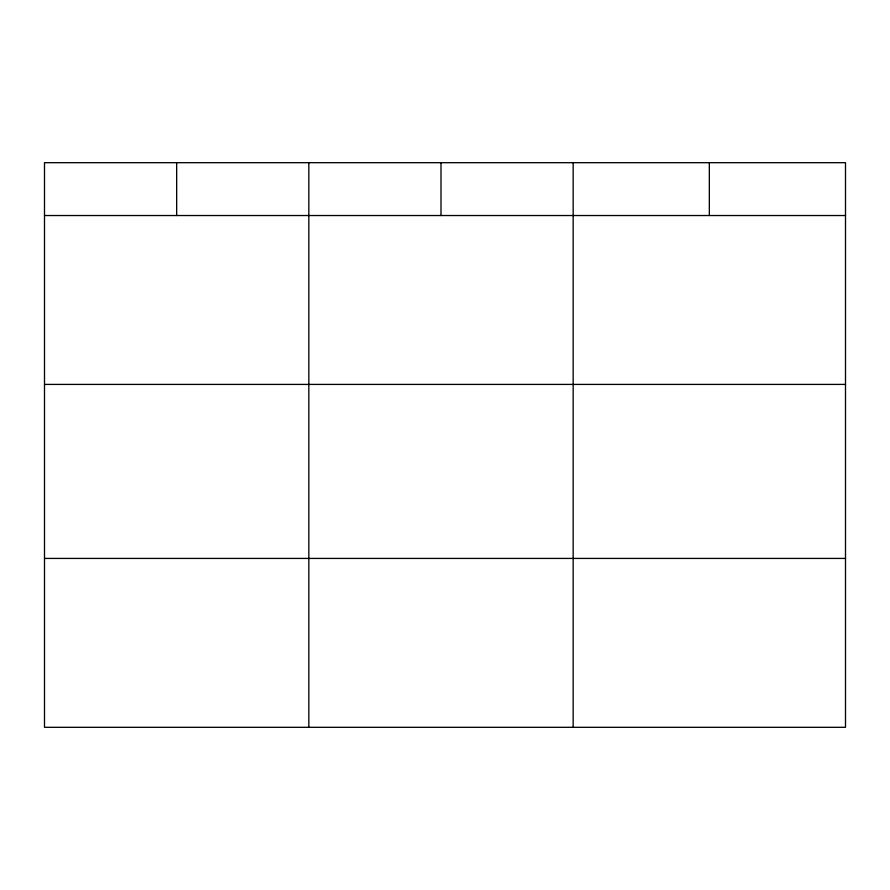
<?xml version="1.0" encoding="UTF-8"?>
<svg xmlns="http://www.w3.org/2000/svg" width="890" height="890" viewBox="0 0 890 890"><rect width="100%" height="100%" fill="white"/><g stroke="black" fill="none" stroke-linecap="round" stroke-linejoin="round"><path stroke-width="1.33" d="M845.5 384.413L845.5 162.692L44.5 162.692L44.5 727.308L845.5 727.308L845.5 384.413L44.5 384.413M44.5 215.525L845.5 215.525M44.5 558.419L845.5 558.419M709.33 162.692L709.33 215.525M573.16 162.692L573.16 727.308M440.995 162.692L440.995 215.525M308.83 162.692L308.83 727.308M176.665 162.692L176.665 215.525"/></g></svg>
